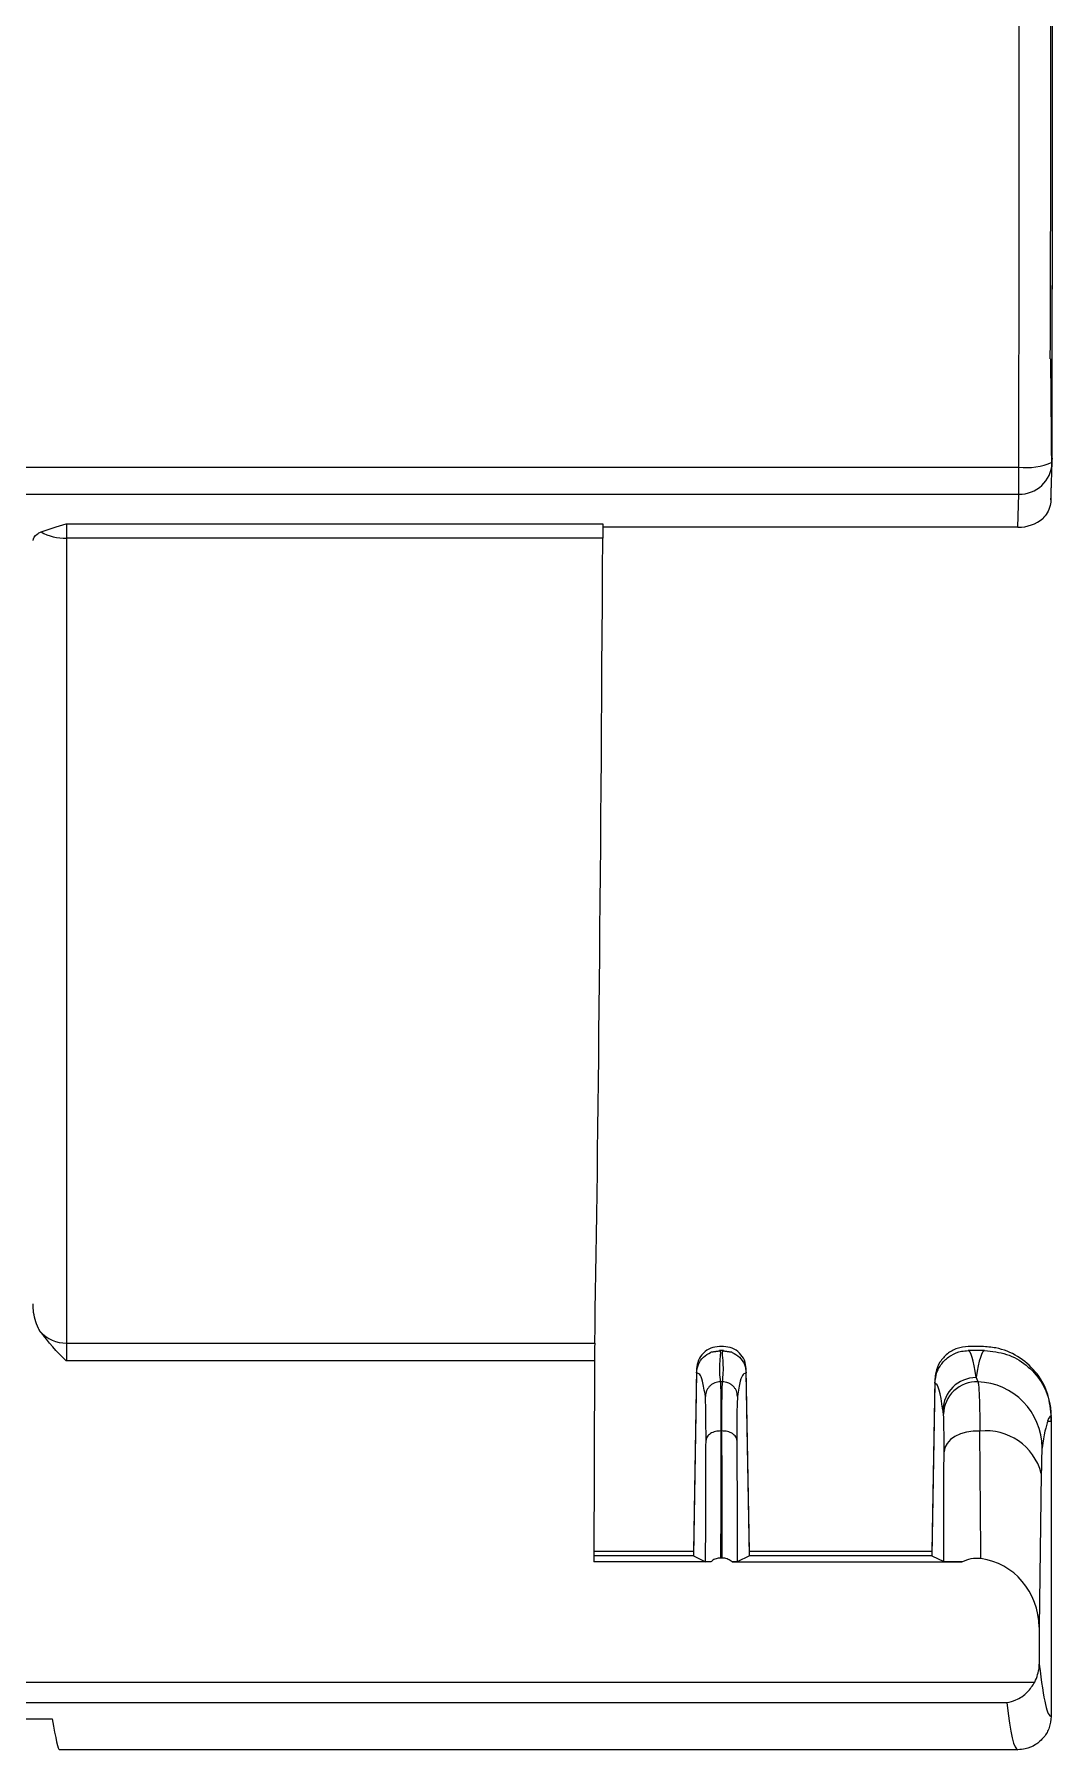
# Model space of a CAD drawing. Extents: x 12.1 to 108.7, y 1 to 80.4.
# Drawn here: x 29.667 to 31.503, y 29.184 to 32.279 of the extents above; entities that cross this region are included whole.
import ezdxf

# ---------------------------------------------------------------- set-up
doc = ezdxf.new("R2010")
doc.units = 0
doc.header["$MEASUREMENT"] = 0
doc.linetypes.add('SLD-Solid', pattern=[0])
doc.layers.add('OBJECT', color=7, linetype='CONTINUOUS')

msp = doc.modelspace()

# ---------------------------------------------------------------- linework, layer by layer
at = {"layer": 'OBJECT', "linetype": 'SLD-Solid', "lineweight": 15}
for p, q in [((31.4989, 31.6941), (31.5011, 31.4842)), ((31.5021, 31.5149), (31.5021, 31.513)), ((31.5021, 31.5056), (31.5021, 31.5075)), ((29.5505, 31.4986), (31.4421, 31.4986)), ((31.4421, 31.4496), (31.4421, 31.4986)), ((29.5505, 31.4496), (31.4421, 31.4496)), ((31.4402, 31.3899), (31.4421, 31.4496)), ((29.7243, 31.3961), (30.692, 31.3961)), ((29.7243, 31.3961), (29.7243, 31.3703)), ((31.345, 31.3899), (30.6919, 31.3899)), ((31.4402, 31.3899), (31.345, 31.3899)), ((30.6917, 31.3703), (29.7243, 31.3703)), ((29.7243, 31.3703), (29.7243, 29.9179)), ((29.7243, 29.9179), (30.6772, 29.9179)), ((29.7243, 29.9179), (29.7243, 29.8857)), ((30.9095, 29.9118), (30.902, 29.9118)), ((30.9095, 29.9044), (30.902, 29.9044)), ((31.3753, 29.9118), (31.3508, 29.9118)), ((31.3803, 29.9044), (31.3508, 29.9044)), ((30.6769, 29.8857), (29.7243, 29.8857)), ((30.6769, 29.8857), (30.6756, 29.5231)), ((30.861, 29.8715), (30.8552, 29.5418)), ((30.9562, 29.5418), (30.9505, 29.8715)), ((30.861, 29.8641), (30.8552, 29.5344)), ((30.9077, 29.8482), (30.9037, 29.8482)), ((30.9562, 29.5344), (30.9505, 29.8641)), ((31.2908, 29.8528), (31.2853, 29.5418)), ((31.2908, 29.8454), (31.2853, 29.5344)), ((31.4945, 29.7774), (31.5003, 29.7774)), ((31.5003, 29.7847), (31.5003, 29.7888)), ((31.5003, 29.7774), (31.5003, 29.7864)), ((31.5003, 29.7847), (31.5003, 29.7847)), ((31.5003, 29.7847), (31.5003, 29.2518)), ((31.5003, 29.7774), (31.5003, 29.2444)), ((30.9066, 29.7595), (30.9048, 29.7595)), ((31.4825, 29.6829), (31.4785, 29.4052)), ((30.8552, 29.5418), (30.6757, 29.5418)), ((30.8552, 29.5344), (30.6757, 29.5344)), ((30.8552, 29.5344), (30.8772, 29.5233)), ((30.9073, 29.5301), (30.9042, 29.5301)), ((30.9562, 29.5344), (30.9342, 29.5233)), ((31.2853, 29.5418), (30.9562, 29.5418)), ((31.2853, 29.5344), (30.9562, 29.5344)), ((31.2853, 29.5344), (31.3066, 29.5237)), ((30.8864, 29.5231), (30.6756, 29.5231)), ((30.9251, 29.5231), (31.3398, 29.5231)), ((31.4785, 29.4052), (31.479, 29.3389)), ((29.5338, 29.3063), (31.471, 29.3063)), ((29.5338, 29.2693), (31.4202, 29.2693)), ((29.3915, 29.2402), (29.699, 29.2402)), ((30.1652, 29.1844), (29.7121, 29.1844)), ((30.6252, 29.1844), (30.1652, 29.1844)), ((30.1652, 29.1844), (30.1652, 29.1844)), ((30.6252, 29.1844), (30.6252, 29.1844)), ((31.4403, 29.1844), (30.6252, 29.1844))]:
    msp.add_line(p, q, dxfattribs=at)
at = {"layer": 'OBJECT', "linetype": 'SLD-Solid', "lineweight": 15, "flags": 128}
msp.add_lwpolyline([(31.3718, 29.7592), (31.3596, 29.759), (31.3478, 29.7573), (31.3367, 29.7541), (31.3269, 29.7495), (31.3188, 29.7438), (31.3126, 29.7371), (31.3087, 29.7298), (31.3072, 29.7221)], dxfattribs=at)
at = {"layer": 'OBJECT', "linetype": 'SLD-Solid', "lineweight": 15}
for centre, radius, start, end in [((31.4571, 31.6044), 0.1068, 261.9412, 294.9218), ((31.4433, 31.5085), 0.0589, 268.8532, 357.1841), ((29.7219, 31.4585), 0.0882, 240.5906, 271.5829), ((29.7237, 29.9802), 0.0623, 221.8585, 270.6021), ((31.3651, 29.7958), 0.0599, 89.9483, 178.7053), ((31.3661, 29.7882), 0.0599, 87.8953, 178.655), ((31.3642, 29.7284), 0.1198, 0.328, 88.0268), ((31.3823, 29.6559), 0.1039, 15.1094, 95.7967)]:
    msp.add_arc(centre, radius, start, end, dxfattribs=at)
for centre, major_axis, ratio, start_param, end_param in [((31.3736, 32.6844), (0, 8), 0.008661, 4.563618, 4.86116), ((31.4336, 32.6918), (0, 7.94), 0.008727, 4.563618, 4.86116), ((31.4336, 32.6844), (0, 7.94), 0.008727, 4.563618, 4.86116), ((31.4728, 32.6918), (0, 3.15), 0.008727, 4.390109, 5.034669), ((30.6922, 31.3382), (0, 0.06), 0.008727, 0.267198, 1.006477), ((31.4398, 31.4367), (0.06, -0.0007), 0.779289, 4.727418, 5.579891), ((30.6631, 33.4428), (0, 3.875), 0.008727, 3.56994, 4.148069), ((30.6774, 29.8633), (0, 0.06), 0.008727, 0.428347, 1.188482), ((31.2122, 21.9044), (0.1386, 8), 0.017322, 6.173202, 6.283485), ((31.3803, 21.9044), (0, 8), 0.017193, 0, 0.110284), ((31.1522, 21.9054), (0.1386, 7.94), 0.017452, 6.173206, 6.283622), ((31.5003, 21.9044), (0, 7.88), 0.017455, 0.042235, 0.118561), ((31.3665, 29.9554), (-0.0443, 5.2302), 0.000688, 4.630807, 4.674865), ((31.3065, 29.9564), (0.0157, 5.2283), 0.00026, 4.62952, 4.667557), ((31.4843, 29.6), (0, 0.13), 0.017455, 0.118561, 0.878706), ((31.3585, 29.4035), (0.0071, 0.1264), 0.947484, 4.778896, 6.215471), ((31.5003, 37.1844), (0, 7.94), 0.017455, 2.987156, 3.068125), ((31.4403, 37.1844), (0, 8), 0.017324, 2.995785, 3.141593), ((31.5003, 37.1844), (0, 7.94), 0.017455, 3.068125, 3.141725), ((29.0122, 37.1844), (-0.7, 8), 0.008694, 3.022682, 3.140832)]:
    msp.add_ellipse(centre, major_axis=major_axis, ratio=ratio, start_param=start_param, end_param=end_param, dxfattribs=at)
for points in [[(31.5, 31.4397), (31.5021, 31.5056)], [(30.9034, 29.9036), (30.8861, 29.9012)], [(30.902, 29.9044), (30.9032, 29.9033)], [(30.9253, 29.9012), (30.908, 29.9036)], [(30.9082, 29.9033), (30.9095, 29.9044)], [(31.3652, 29.8558), (31.3683, 29.8481)], [(31.3062, 29.7896), (31.3052, 29.7972)], [(31.4937, 29.7774), (31.4945, 29.7774)]]:
    msp.add_open_spline(points, degree=1, dxfattribs=at)
for points, knots in [([(31.5, 31.4416), (31.5, 31.4415), (31.5, 31.4373), (31.4989, 31.4282), (31.4939, 31.4153), (31.4881, 31.409), (31.4852, 31.4059)], [0, 0, 0, 0, 0.008154, 0.301729, 0.658811, 1, 1, 1, 1]), ([(29.6786, 31.3816), (29.693, 31.3866), (29.7074, 31.3916), (29.7243, 31.3961), (29.7243, 31.3961)], [0, 0, 0, 0, 0.9956903, 1, 1, 1, 1]), ([(29.6643, 31.3663), (29.6654, 31.3702), (29.667, 31.3756), (29.6761, 31.3803), (29.6786, 31.3816)], [0, 0, 0, 0, 0.726495, 1, 1, 1, 1]), ([(29.6773, 29.9386), (29.6762, 29.9406), (29.6695, 29.9527), (29.6649, 29.9701), (29.6644, 29.9852), (29.6643, 29.989)], [0, 0, 0, 0, 0.126884, 0.783073, 1, 1, 1, 1]), ([(29.7243, 29.8857), (29.7243, 29.8858), (29.7068, 29.9019), (29.692, 29.9203), (29.6773, 29.9386)], [0, 0, 0, 0, 0.004156, 1, 1, 1, 1]), ([(30.902, 29.9118), (30.8966, 29.9112), (30.886, 29.91), (30.8726, 29.9007), (30.8631, 29.8874), (30.8617, 29.8768), (30.861, 29.8715)], [0, 0, 0, 0, 0.2499448, 0.4997599, 0.7494593, 1, 1, 1, 1]), ([(30.861, 29.8641), (30.8617, 29.8694), (30.8631, 29.8799), (30.8724, 29.8936), (30.8817, 29.8987), (30.8863, 29.9012)], [0, 0, 0, 0, 0.334567, 0.668836, 1, 1, 1, 1]), ([(30.9032, 29.9033), (30.9034, 29.9032), (30.9041, 29.9027), (30.9038, 29.8987), (30.9031, 29.891), (30.9022, 29.8792), (30.902, 29.8651), (30.9031, 29.8539), (30.9037, 29.8482)], [0, 0, 0, 0, 0.051973, 0.223282, 0.43192, 0.644497, 0.817895, 1, 1, 1, 1]), ([(30.9077, 29.8482), (30.9083, 29.8539), (30.9094, 29.8651), (30.9092, 29.8792), (30.9083, 29.891), (30.9076, 29.8987), (30.9073, 29.9027), (30.9081, 29.9032), (30.9082, 29.9033)], [0, 0, 0, 0, 0.1820998, 0.3554943, 0.5680716, 0.7767023, 0.9476601, 1, 1, 1, 1]), ([(30.9505, 29.8715), (30.9498, 29.8768), (30.9484, 29.8874), (30.9389, 29.9007), (30.9254, 29.9099), (30.9148, 29.9112), (30.9095, 29.9118)], [0, 0, 0, 0, 0.250005, 0.499786, 0.749462, 1, 1, 1, 1]), ([(30.9251, 29.9012), (30.9297, 29.8987), (30.939, 29.8936), (30.9483, 29.8799), (30.9497, 29.8694), (30.9505, 29.8641)], [0, 0, 0, 0, 0.330821, 0.664848, 1, 1, 1, 1]), ([(31.3508, 29.9118), (31.344, 29.9111), (31.3305, 29.9098), (31.3125, 29.8994), (31.299, 29.8842), (31.2919, 29.8677), (31.2911, 29.8569), (31.2908, 29.8528)], [0, 0, 0, 0, 0.217113, 0.434226, 0.651336, 0.868438, 1, 1, 1, 1]), ([(31.2908, 29.8454), (31.2915, 29.8522), (31.2931, 29.8656), (31.3038, 29.8834), (31.3192, 29.8967), (31.3359, 29.9035), (31.3467, 29.9041), (31.3508, 29.9044)], [0, 0, 0, 0, 0.217062, 0.434124, 0.651201, 0.86831, 1, 1, 1, 1]), ([(31.5003, 29.7888), (31.4987, 29.8028), (31.4955, 29.8309), (31.4733, 29.868), (31.4412, 29.8957), (31.4064, 29.9099), (31.3839, 29.9112), (31.3753, 29.9118)], [0, 0, 0, 0, 0.21692, 0.433841, 0.650765, 0.867697, 1, 1, 1, 1]), ([(31.3803, 29.9044), (31.3938, 29.9031), (31.4208, 29.9004), (31.4568, 29.8797), (31.4839, 29.8493), (31.498, 29.8161), (31.4997, 29.7945), (31.5003, 29.7864)], [0, 0, 0, 0, 0.217017, 0.434035, 0.651038, 0.868011, 1, 1, 1, 1]), ([(30.8767, 29.8219), (30.8751, 29.8322), (30.8718, 29.8527), (30.8665, 29.8629), (30.8628, 29.8637), (30.861, 29.8641)], [0, 0, 0, 0, 0.330648, 0.660693, 1, 1, 1, 1]), ([(30.9037, 29.8482), (30.9003, 29.8479), (30.8952, 29.8473), (30.8889, 29.844), (30.8847, 29.8407), (30.8812, 29.8365), (30.8778, 29.8303), (30.8771, 29.8252), (30.8767, 29.8219)], [0, 0, 0, 0, 0.239723, 0.3685315, 0.5, 0.6314685, 0.760277, 1, 1, 1, 1]), ([(30.9037, 29.8482), (30.9041, 29.8411), (30.9048, 29.8271), (30.9048, 29.7817), (30.9048, 29.7595)], [0, 0, 0, 0, 0.509332, 1, 1, 1, 1]), ([(30.9066, 29.7595), (30.9066, 29.7817), (30.9066, 29.8271), (30.9073, 29.8411), (30.9077, 29.8482)], [0, 0, 0, 0, 0.490668, 1, 1, 1, 1]), ([(30.9347, 29.8219), (30.9343, 29.8252), (30.9337, 29.8303), (30.9303, 29.8365), (30.9268, 29.8407), (30.9225, 29.844), (30.9162, 29.8473), (30.9111, 29.8479), (30.9077, 29.8482)], [0, 0, 0, 0, 0.239723, 0.368532, 0.5, 0.631468, 0.760277, 1, 1, 1, 1]), ([(30.9505, 29.8641), (30.9486, 29.8637), (30.9449, 29.8629), (30.9396, 29.8527), (30.9364, 29.8322), (30.9347, 29.8219)], [0, 0, 0, 0, 0.3401216, 0.6693319, 1, 1, 1, 1]), ([(31.3683, 29.8481), (31.3685, 29.8474), (31.3695, 29.8431), (31.3707, 29.8253), (31.3716, 29.7919), (31.3717, 29.7686), (31.3718, 29.7592)], [0, 0, 0, 0, 0.0794208, 0.5017047, 0.8008131, 1, 1, 1, 1]), ([(30.8779, 29.7428), (30.8779, 29.7629), (30.8778, 29.8033), (30.8771, 29.8157), (30.8767, 29.8219)], [0, 0, 0, 0, 0.500056, 1, 1, 1, 1]), ([(30.9347, 29.8219), (30.9343, 29.8157), (30.9336, 29.8033), (30.9336, 29.7629), (30.9336, 29.7428)], [0, 0, 0, 0, 0.499944, 1, 1, 1, 1]), ([(31.3072, 29.7221), (31.3072, 29.7292), (31.3072, 29.747), (31.307, 29.7724), (31.3066, 29.7858), (31.3063, 29.7891), (31.3062, 29.7896)], [0, 0, 0, 0, 0.199277, 0.498447, 0.920625, 1, 1, 1, 1]), ([(31.5003, 29.7864), (31.4989, 29.7858), (31.4967, 29.7849), (31.4945, 29.7794), (31.4937, 29.7774)], [0, 0, 0, 0, 0.633133, 1, 1, 1, 1]), ([(30.9048, 29.7595), (30.9015, 29.7593), (30.8964, 29.759), (30.8901, 29.7569), (30.8859, 29.7547), (30.8824, 29.7521), (30.879, 29.7482), (30.8783, 29.7449), (30.8779, 29.7428)], [0, 0, 0, 0, 0.239793, 0.368577, 0.5, 0.631423, 0.760207, 1, 1, 1, 1]), ([(30.9048, 29.7595), (30.9047, 29.7167), (30.9045, 29.6402), (30.9043, 29.5638), (30.9042, 29.5301)], [0, 0, 0, 0, 0.56, 1, 1, 1, 1]), ([(30.9073, 29.5301), (30.9071, 29.573), (30.9069, 29.6494), (30.9067, 29.7259), (30.9066, 29.7595)], [0, 0, 0, 0, 0.56, 1, 1, 1, 1]), ([(30.9336, 29.7428), (30.9331, 29.7449), (30.9325, 29.7482), (30.929, 29.7521), (30.9256, 29.7547), (30.9213, 29.7569), (30.9151, 29.759), (30.9099, 29.7593), (30.9066, 29.7595)], [0, 0, 0, 0, 0.239793, 0.368577, 0.5, 0.631423, 0.760207, 1, 1, 1, 1]), ([(30.8772, 29.5233), (30.8773, 29.5643), (30.8775, 29.6374), (30.8778, 29.7106), (30.8779, 29.7428)], [0, 0, 0, 0, 0.56, 1, 1, 1, 1]), ([(30.9336, 29.7428), (30.9337, 29.7018), (30.9339, 29.6286), (30.9341, 29.5555), (30.9342, 29.5233)], [0, 0, 0, 0, 0.56, 1, 1, 1, 1]), ([(30.9042, 29.5301), (30.9014, 29.5299), (30.8959, 29.5293), (30.89, 29.5262), (30.8872, 29.5238), (30.8864, 29.5231)], [0, 0, 0, 0, 0.418069, 0.83536, 1, 1, 1, 1]), ([(30.9251, 29.5231), (30.9228, 29.5248), (30.9183, 29.5283), (30.9117, 29.53), (30.908, 29.5301), (30.9073, 29.5301)], [0, 0, 0, 0, 0.4419364, 0.8852198, 1, 1, 1, 1]), ([(31.3737, 29.5292), (31.3676, 29.5295), (31.3557, 29.53), (31.345, 29.5253), (31.3398, 29.5231)], [0, 0, 0, 0, 0.517588, 1, 1, 1, 1]), ([(30.8864, 29.5231), (30.8837, 29.5231), (30.8785, 29.5232), (30.8776, 29.5233), (30.8772, 29.5233)], [0, 0, 0, 0, 0.49758, 1, 1, 1, 1]), ([(30.9342, 29.5233), (30.9338, 29.5233), (30.933, 29.5232), (30.9277, 29.5231), (30.9251, 29.5231)], [0, 0, 0, 0, 0.49315, 1, 1, 1, 1]), ([(31.3398, 29.5231), (31.334, 29.5231), (31.3212, 29.5232), (31.3095, 29.5234), (31.3076, 29.5236), (31.3066, 29.5237)], [0, 0, 0, 0, 0.284712, 0.631819, 1, 1, 1, 1]), ([(31.471, 29.3063), (31.4746, 29.3153), (31.4788, 29.3259), (31.479, 29.3372), (31.479, 29.3389)], [0, 0, 0, 0, 0.846536, 1, 1, 1, 1]), ([(31.4202, 29.2693), (31.4203, 29.2693), (31.4258, 29.2701), (31.4388, 29.274), (31.4571, 29.2854), (31.4668, 29.2999), (31.471, 29.3063)], [0, 0, 0, 0, 0.003827, 0.294529, 0.692404, 1, 1, 1, 1]), ([(31.5003, 29.2444), (31.4997, 29.2376), (31.4983, 29.2242), (31.488, 29.2062), (31.4728, 29.1926), (31.4559, 29.1854), (31.4447, 29.1847), (31.4403, 29.1844)], [0, 0, 0, 0, 0.214653, 0.429306, 0.643974, 0.858672, 1, 1, 1, 1])]:
    msp.add_open_spline(points, degree=3, knots=knots, dxfattribs=at)

doc.saveas('drawing.dxf')
